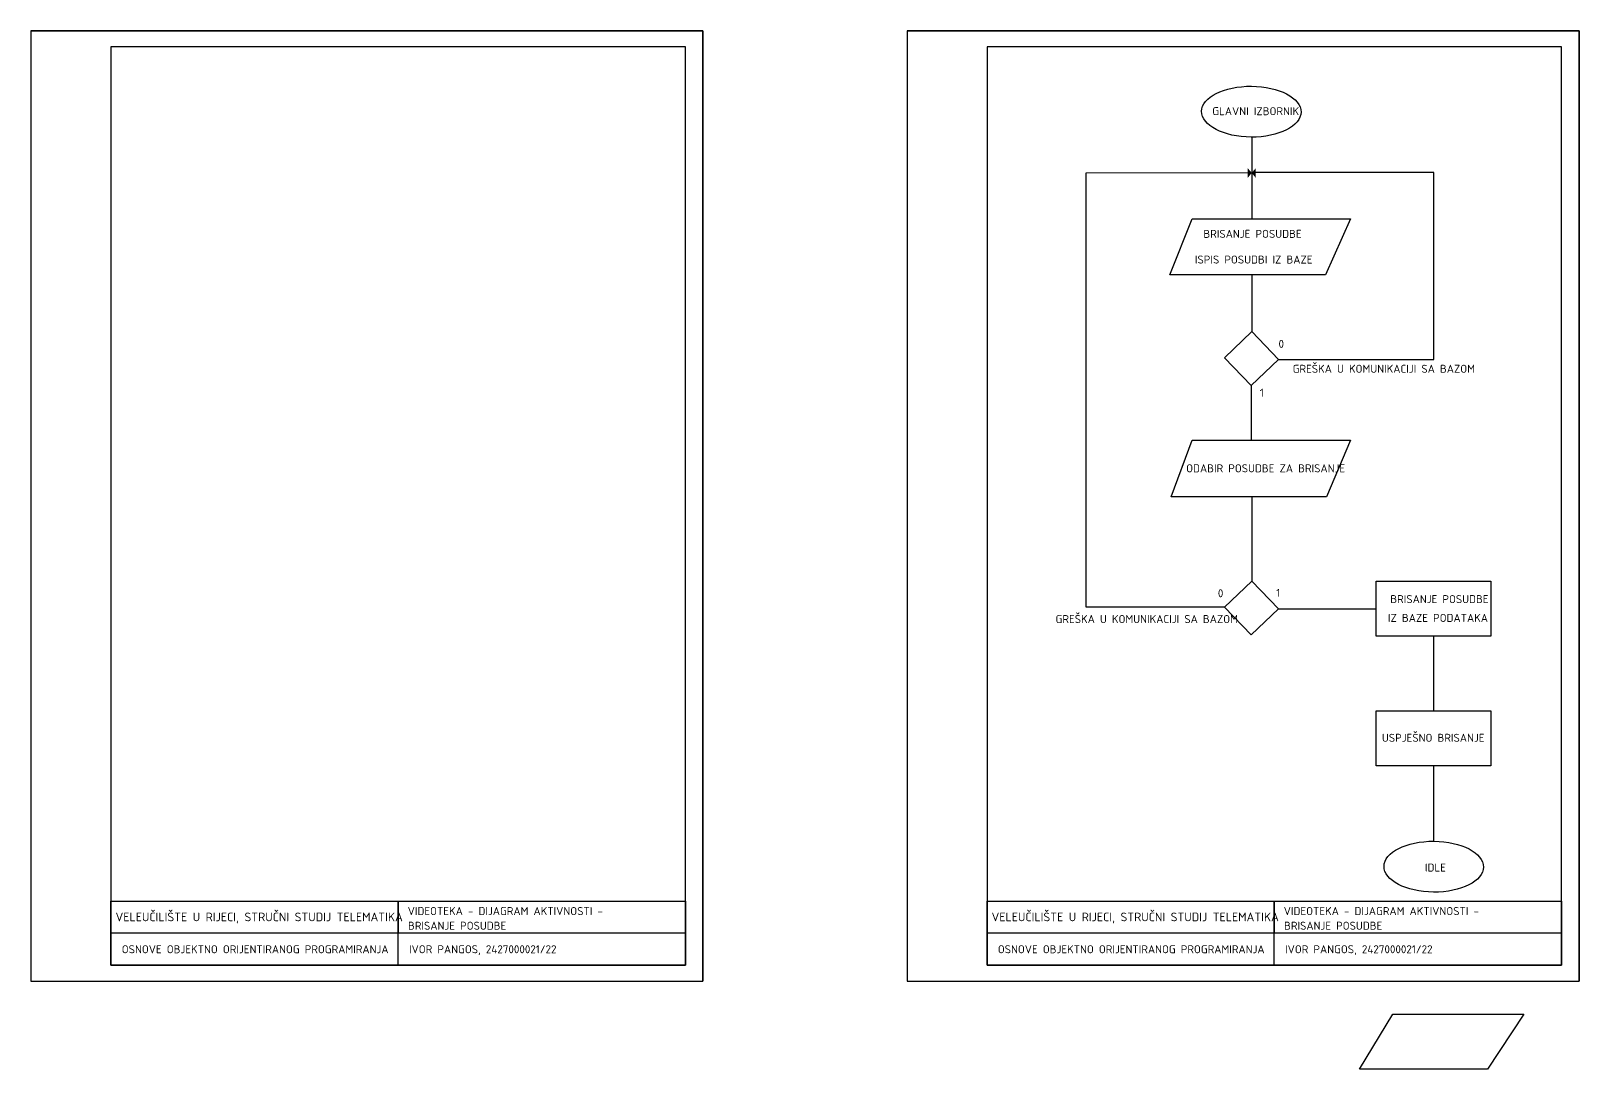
# Model space of a CAD drawing. Header units: millimetres. Extents: x -4325 to 12100, y -4000 to 50970.
# Drawn here: x -2737 to 2100, y 31726 to 34970 of the extents above; entities that cross this region are included whole.
import ezdxf

# ---------------------------------------------------------------- set-up
doc = ezdxf.new("R2010")
doc.units = ezdxf.units.MM
doc.header["$LTSCALE"] = 30
doc.layers.add('__DIJAGRAM_USE_CASE', color=20, linetype='Continuous', lineweight=30)
doc.layers.add('__VEZE', color=250, linetype='Continuous', lineweight=30)
for name, color, linetype in [('OKVIR', 7, 'Continuous'), ('OKVIR_unut-iRC', 7, 'Continuous'), ('OKVIR_unutarnji', 8, 'Continuous'), ('Pecat', 8, 'Continuous')]:
    doc.layers.add(name, color=color, linetype=linetype)
doc.styles.add('PECAT2', font='isocpeur.ttf')

# ---------------------------------------------------------------- blocks, each defined once
blk = doc.blocks.new('okvir 42x29.7')
for p, q in [((0, 2970), (2100, 2970)), ((2100, 2970), (2100, 0))]:
    blk.add_line(p, q)
at = {"color": 253}
for p, q in [((1147.5, 50), (1147.5, 250)), ((1147.5, 250), (1147.5, 150)), ((2045, 150), (250, 150))]:
    blk.add_line(p, q, dxfattribs=at)
at = {"color": 0}
blk.add_lwpolyline([(0, 0), (2100, 0), (2100, 2970), (0, 2970)], close=True, dxfattribs=at)
blk.add_lwpolyline([(250, 50), (250, 250), (2045, 250), (2045, 50), (250, 50)])
at = {"layer": 'OKVIR_unut-iRC', "color": 0}
blk.add_line((250, 50), (250, 110), dxfattribs=at)
at = {"layer": 'OKVIR_unutarnji'}
blk.add_lwpolyline([(250, 50), (2045, 50), (2045, 2920), (250, 2920)], close=True, dxfattribs=at)

msp = doc.modelspace()

# ---------------------------------------------------------------- hatches: boundary and pattern name
at = {"layer": '__VEZE'}
h = msp.add_hatch(color=256, dxfattribs=at)
h.dxf.hatch_style = 1
h.paths.add_polyline_path([(1077.3, 34526.5), (1064.8, 34541), (1064.8, 34526.5)])
h = msp.add_hatch(color=256, dxfattribs=at)
h.dxf.hatch_style = 1
h.paths.add_polyline_path([(1077.3, 34526.5), (1089.7, 34541), (1089.7, 34526.5)])
h = msp.add_hatch(color=256, dxfattribs=at)
h.dxf.hatch_style = 1
h.paths.add_polyline_path([(1064.8, 34510.7), (1077.3, 34526.5), (1064.8, 34526.5)])
h = msp.add_hatch(color=256, dxfattribs=at)
h.dxf.hatch_style = 1
h.paths.add_polyline_path([(1089.7, 34510.7), (1077.3, 34526.5), (1089.7, 34526.5)])

# ---------------------------------------------------------------- linework, layer by layer
at = {"layer": '__DIJAGRAM_USE_CASE'}
for points in [[(891, 34382.7), (1385.6, 34382.7), (1307.5, 34208.3), (821.5, 34208.3), (891, 34382.7)], [(891, 33690.8), (1385.6, 33690.8), (1311.3, 33513.7), (825.3, 33513.7), (891, 33690.8)], [(1466.1, 33250), (1824.6, 33250), (1824.6, 33078.4), (1466.1, 33078.4), (1466.1, 33250)], [(1466.1, 32844.7), (1824.6, 32844.7), (1824.6, 32673.1), (1466.1, 32673.1), (1466.1, 32844.7)], [(1518.6, 31897.3), (1927.3, 31897.3), (1813.7, 31725.7), (1413.6, 31725.7), (1518.6, 31897.3)]]:
    msp.add_lwpolyline(points, dxfattribs=at)
for centre in [(1075.9, 34717.7), (1646, 32358.1)]:
    msp.add_ellipse(centre, major_axis=(-155.4, 1.1), ratio=0.511895, dxfattribs=at)
at = {"layer": '__VEZE'}
for p, q in [((1077.3, 34639.1), (1077.3, 34382.7)), ((1077.3, 34208.3), (1077.3, 34030.2)), ((1075.1, 33861.7), (1075.1, 33690.8)), ((1077.3, 33513.7), (1077.3, 33250.7)), ((1160.4, 33164.2), (1466.1, 33164.2)), ((1645.3, 33078.4), (1645.3, 32844.7)), ((1645.3, 32673.1), (1645.3, 32437.6))]:
    msp.add_line(p, q, dxfattribs=at)
for points in [[(992, 33168.7), (560.1, 33168.7), (560.1, 34527.1), (1077.3, 34527.2), (1077.3, 34527.2), (1077.3, 34527.2), (1077.3, 34527.2)], [(1160.4, 33943.6), (1645.8, 33943.6), (1645.8, 34527.2), (1077.3, 34527.2)]]:
    msp.add_lwpolyline(points, dxfattribs=at)
for points in [[(1077.3, 34030.2), (1160.4, 33943.6), (1075.1, 33861.7), (992, 33948.2)], [(1077.3, 33250.7), (1160.4, 33164.2), (1075.1, 33082.2), (992, 33168.7)]]:
    msp.add_lwpolyline(points, close=True, dxfattribs=at)

# ---------------------------------------------------------------- block references
at = {"layer": 'OKVIR'}
for p in [(-2737.5, 32000), (0, 32000)]:
    msp.add_blockref('okvir 42x29.7', p, dxfattribs=at)

# ---------------------------------------------------------------- texts
at = {"layer": 'Pecat', "color": 7, "style": 'PECAT2'}
for s, height, p in [('GLAVNI IZBORNIK', 25, (954, 34706.8)), ('BRISANJE POSUDBE', 25, (926.1, 34323.4)), ('ISPIS POSUDBI IZ BAZE', 25, (899.5, 34243)), ('0', 25, (1160.9, 33979.6)), ('GREŠKA U KOMUNIKACIJI SA BAZOM', 25, (1205.1, 33901.7)), ('1', 25, (1102.5, 33826.9)), ('ODABIR POSUDBE ZA BRISANJE', 25, (872.4, 33590.6)), ('0', 25, (971.4, 33200.1)), ('1', 25, (1153.5, 33201.5)), ('BRISANJE POSUDBE', 25, (1510.2, 33181.8)), ('GREŠKA U KOMUNIKACIJI SA BAZOM', 25, (464.3, 33119.5)), ('IZ BAZE PODATAKA', 25, (1502.8, 33123.1)), ('USPJEŠNO BRISANJE', 25, (1484, 32748.4)), ('IDLE', 25, (1618.5, 32342.8)), ('VELEUČILIŠTE U RIJECI, STRUČNI STUDIJ TELEMATIKA', 27, (-2473.3, 32187.5)), ('VIDEOTEKA - DIJAGRAM AKTIVNOSTI -', 25, (-1560.3, 32206.9)), ('VELEUČILIŠTE U RIJECI, STRUČNI STUDIJ TELEMATIKA', 27, (264.2, 32187.5)), ('VIDEOTEKA - DIJAGRAM AKTIVNOSTI -', 25, (1177.2, 32206.9)), ('BRISANJE POSUDBE', 25, (-1559.3, 32161.1)), ('BRISANJE POSUDBE', 25, (1178.2, 32161.1)), ('OSNOVE OBJEKTNO ORIJENTIRANOG PROGRAMIRANJA', 25, (-2453.7, 32087.5)), ('IVOR PANGOS, 2427000021/22', 25, (-1556.2, 32087.5)), ('OSNOVE OBJEKTNO ORIJENTIRANOG PROGRAMIRANJA', 25, (283.8, 32087.5)), ('IVOR PANGOS, 2427000021/22', 25, (1181.3, 32087.5))]:
    msp.add_text(s, height=height, dxfattribs=at).set_placement(p)

doc.saveas('drawing.dxf')
